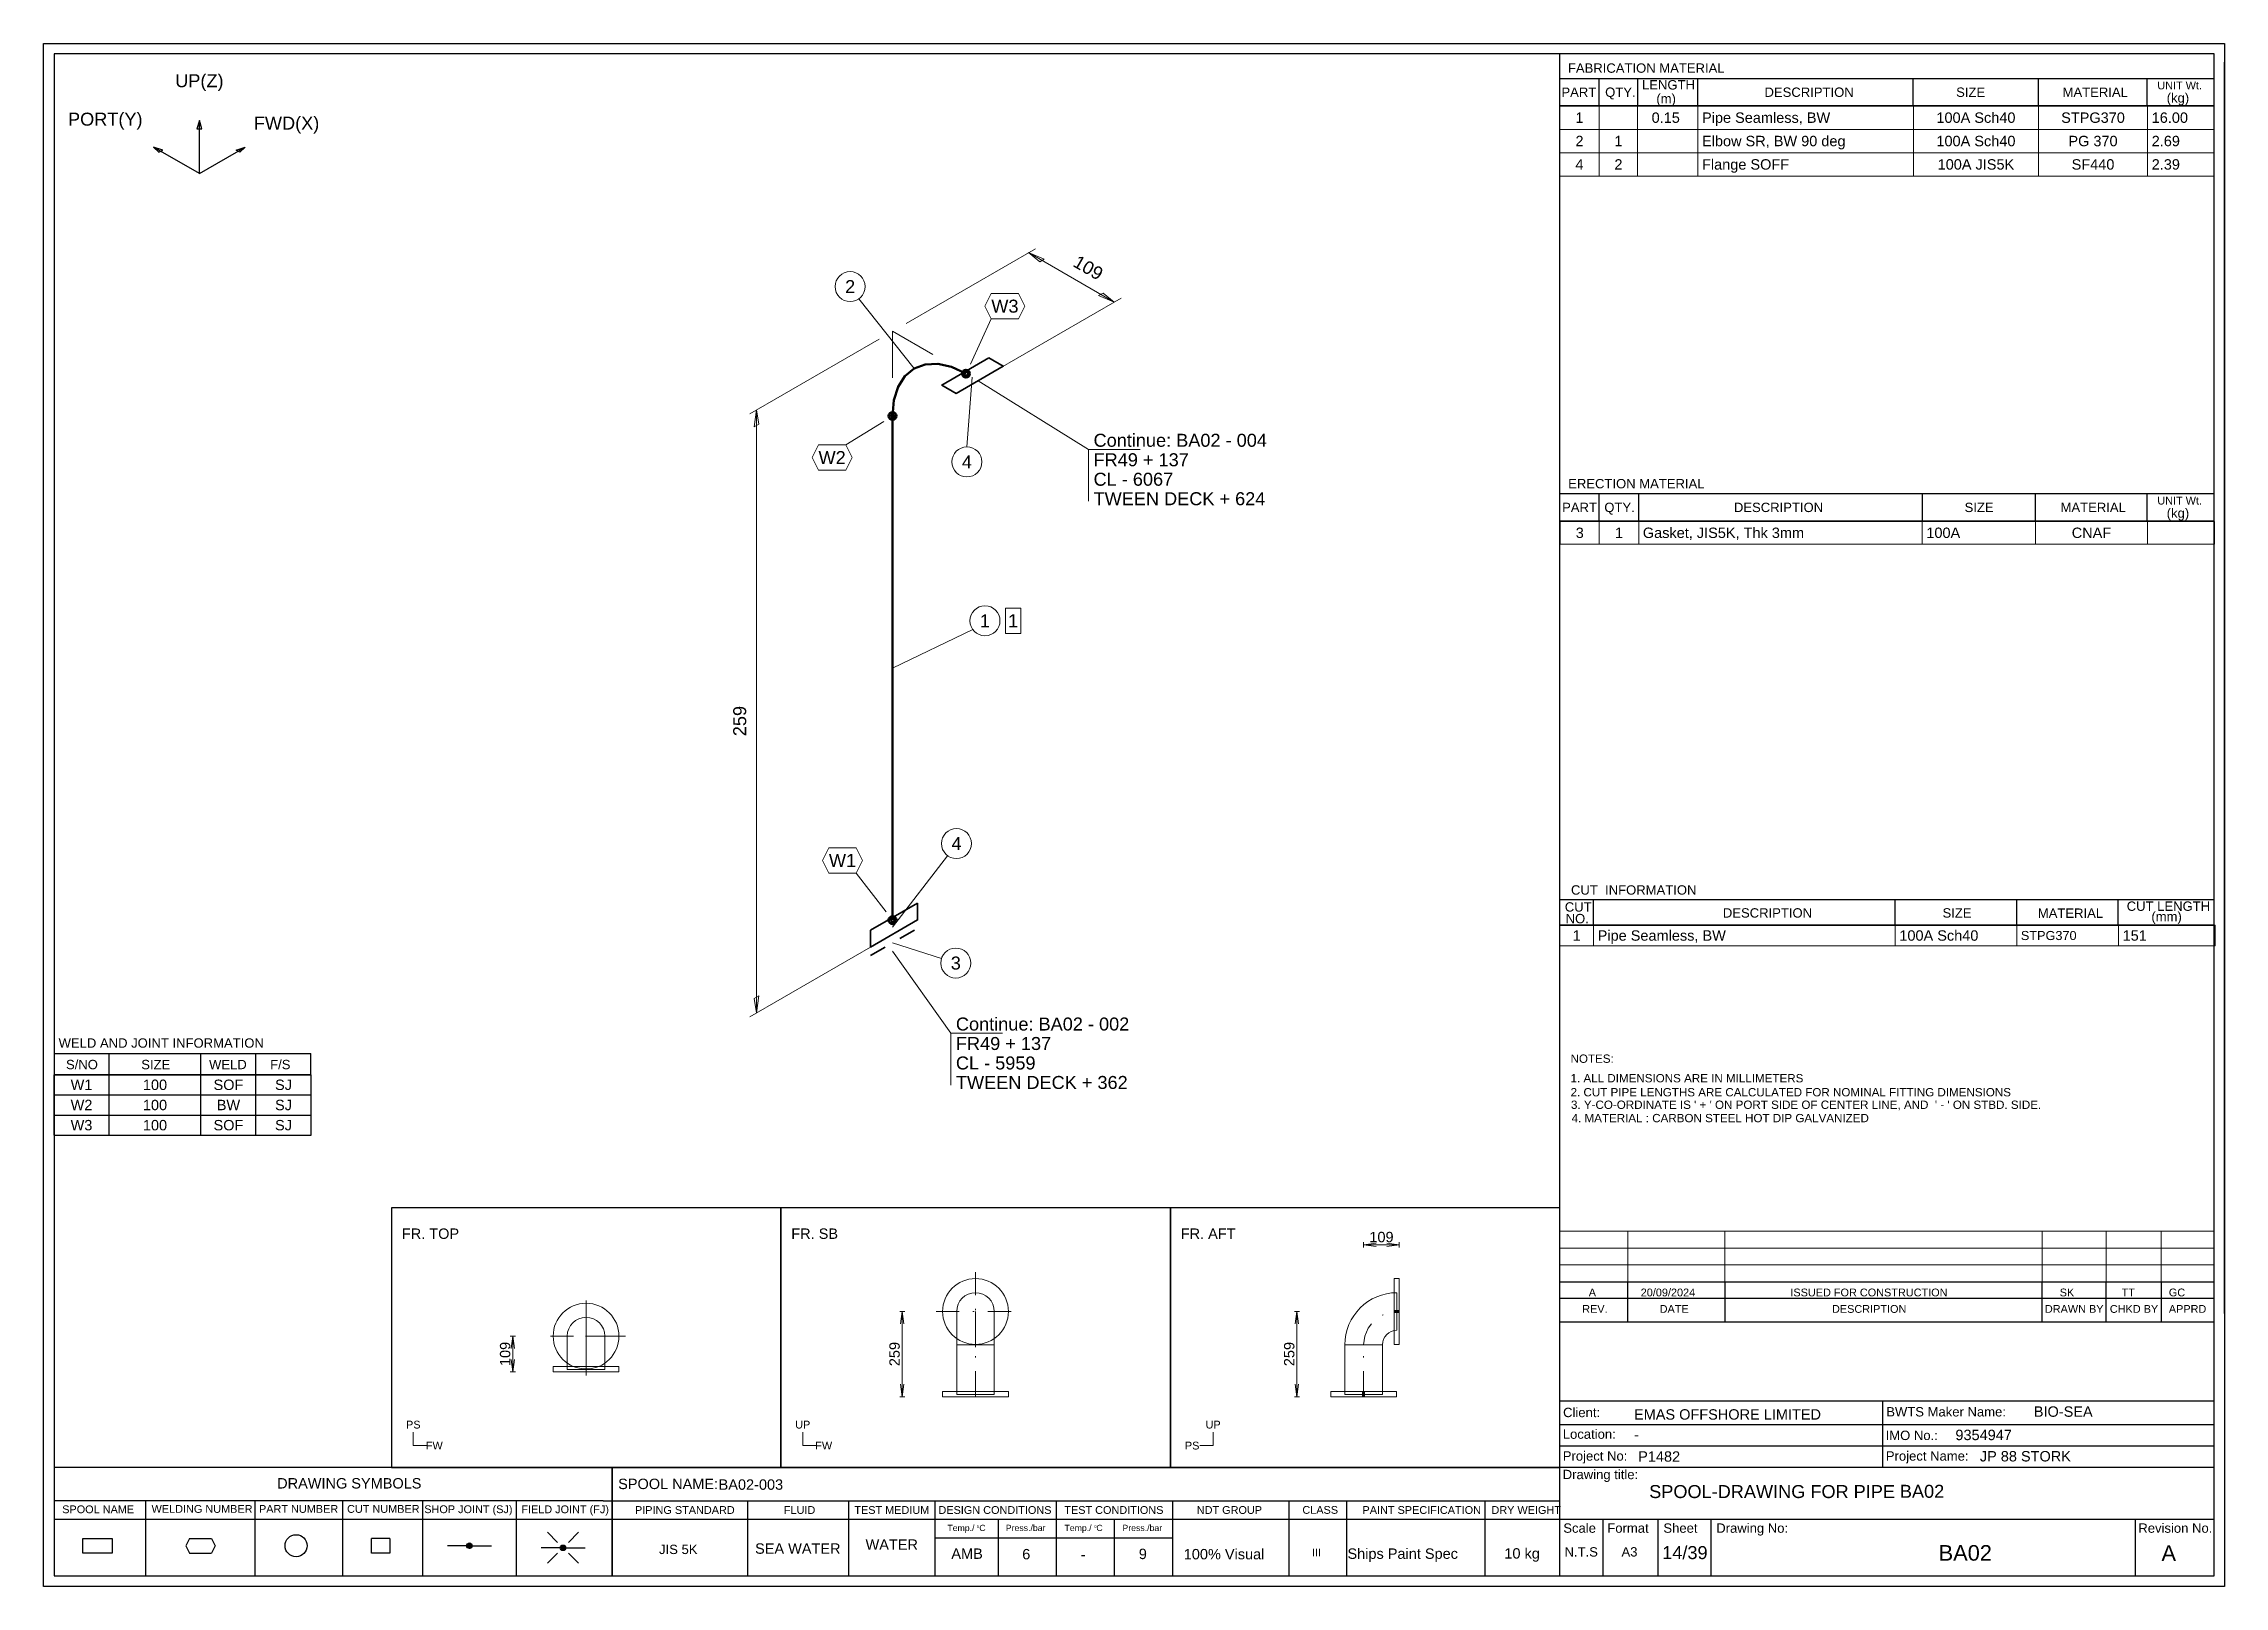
# Model space of a CAD drawing. Header units: millimetres. Extents: x 0 to 420, y 0 to 297.
import ezdxf
from ezdxf.enums import TextEntityAlignment as Align

# ---------------------------------------------------------------- set-up
doc = ezdxf.new("R2010")
doc.units = ezdxf.units.MM
doc.linetypes.add('DOTTED_DASHED5', pattern=[10.0002, 4.444533, -2.66672, 0.222227, -2.66672])
for name, color, linetype in [('FramesFromTables', 40, 'Continuous'), ('I_Coordinates', 11, 'Continuous'), ('I_CutNumbers', 10, 'Continuous'), ('I_Dimensions', 4, 'Continuous'), ('I_OtherComponents', 2, 'Continuous'), ('I_PartNumbers', 9, 'Continuous'), ('I_Pipes', 1, 'Continuous'), ('I_Tags', 8, 'Continuous'), ('SymbolsOnDrawingSheet', 1, 'Continuous'), ('TextFromTables', 2, 'Continuous'), ('TextFromTextBoxes', 2, 'Continuous')]:
    doc.layers.add(name, color=color, linetype=linetype)
doc.styles.add('Cadmatic Default Text', font='arial.ttf')

# ---------------------------------------------------------------- blocks, each defined once
blk = doc.blocks.new('BA01726636996_BOM_4')
at = {"layer": 'FramesFromTables', "linetype": 'ByBlock', "lineweight": 18}
for p, q in [((292, 285), (418, 285)), ((292, 271.5), (292, 285)), ((292, 271.5), (292, 285)), ((299.6, 271.5), (299.6, 285)), ((299.6, 271.5), (299.6, 285)), ((307, 271.5), (307, 285)), ((307, 271.5), (307, 285)), ((318.6, 271.5), (318.6, 285)), ((318.6, 271.5), (318.6, 285)), ((360.1, 271.5), (360.1, 285)), ((360.1, 271.5), (360.1, 285)), ((384.2, 271.5), (384.2, 285)), ((384.2, 271.5), (384.2, 285)), ((405.2, 271.5), (405.2, 285)), ((405.2, 271.5), (405.2, 285)), ((418, 271.5), (418, 285)), ((292, 280.5), (418, 280.5)), ((292, 276), (418, 276)), ((292, 205), (418.1, 205)), ((292, 200.67), (292, 205)), ((292.1, 200.67), (292.1, 205)), ((299.6, 200.67), (299.6, 205)), ((299.6, 200.67), (299.6, 205)), ((307.2, 200.67), (307.2, 205)), ((307.2, 200.67), (307.2, 205)), ((361.8, 200.67), (361.8, 205)), ((361.8, 200.67), (361.8, 205)), ((383.6, 200.67), (383.6, 205)), ((383.6, 200.67), (383.6, 205)), ((405.2, 200.67), (405.2, 205)), ((405.2, 200.67), (405.2, 205)), ((418, 200.67), (418, 205)), ((292, 127.3), (418.2, 127.3)), ((292, 123.3), (292, 127.3)), ((292, 123.3), (292, 127.3)), ((298.5, 123.3), (298.5, 127.3)), ((298.5, 123.3), (298.5, 127.3)), ((356.6, 123.3), (356.6, 127.3)), ((356.6, 123.3), (356.6, 127.3)), ((380, 123.3), (380, 127.3)), ((380, 123.3), (380, 127.3)), ((399.6, 123.3), (399.6, 127.3)), ((399.6, 123.3), (399.6, 127.3)), ((418, 123.3), (418, 127.3)), ((292, 68.4), (418, 68.4)), ((292, 58.6), (292, 68.4)), ((292, 58.6), (292, 68.4)), ((305.1, 58.6), (305.1, 68.4)), ((305.1, 58.6), (305.1, 68.4)), ((323.8, 58.6), (323.8, 68.4)), ((323.8, 58.6), (323.8, 68.4)), ((384.9, 58.6), (384.9, 68.4)), ((384.9, 58.6), (384.9, 68.4)), ((397.2, 58.6), (397.2, 68.4)), ((397.2, 58.6), (397.2, 68.4)), ((407.8, 58.6), (407.8, 68.4)), ((407.8, 58.6), (407.8, 68.4)), ((418, 58.6), (418, 68.4)), ((292, 65.13), (418, 65.13)), ((292, 61.87), (418, 61.87))]:
    blk.add_line(p, q, dxfattribs=at)
at = {"layer": 'FramesFromTables', "linetype": 'ByBlock', "lineweight": -3}
for p, q in [((2, 98.5), (51.5, 98.5)), ((2, 86.85), (2, 98.5)), ((2, 86.85), (2, 98.5)), ((12.6, 86.85), (12.6, 98.5)), ((12.6, 86.85), (12.6, 98.5)), ((30.3, 86.85), (30.3, 98.5)), ((30.3, 86.85), (30.3, 98.5)), ((40.9, 86.85), (40.9, 98.5)), ((40.9, 86.85), (40.9, 98.5)), ((51.5, 86.85), (51.5, 98.5)), ((2, 94.62), (51.5, 94.62)), ((2, 90.73), (51.5, 90.73))]:
    blk.add_line(p, q, dxfattribs=at)
at = {"layer": 'FramesFromTables', "linetype": 'ByBlock', "lineweight": 18, "flags": 128}
for points in [[(292, 271.5), (418, 271.5), (418, 285)], [(292, 200.67), (418.1, 200.67), (418.1, 205)], [(292, 123.3), (418.2, 123.3), (418.2, 127.3)], [(292, 58.6), (418, 58.6), (418, 68.4)]]:
    blk.add_lwpolyline(points, dxfattribs=at)
at = {"layer": 'FramesFromTables', "linetype": 'ByBlock', "lineweight": -3, "flags": 128}
blk.add_lwpolyline([(2, 86.85), (51.5, 86.85), (51.5, 98.5)], dxfattribs=at)
at = {"layer": 'TextFromTables', "linetype": 'ByBlock', "lineweight": 13, "style": 'Cadmatic Default Text'}
for s, p in [('1', (295.8, 282.75)), ('2', (295.8, 278.25)), ('4', (295.8, 273.75))]:
    blk.add_text(s, height=2, dxfattribs=at).set_placement(p, align=Align.MIDDLE_CENTER)
at = {"layer": 'TextFromTables', "linetype": 'ByBlock', "lineweight": 25, "style": 'Cadmatic Default Text'}
for s, p in [('0.15 ', (312.8, 282.75)), ('100A Sch40', (372.15, 282.75)), ('STPG370', (394.7, 282.75)), ('1', (303.3, 278.25)), ('100A Sch40', (372.15, 278.25)), ('PG 370', (394.7, 278.25)), ('2', (303.3, 273.75)), ('100A JIS5K', (372.15, 273.75)), ('SF440', (394.7, 273.75)), ('3', (295.85, 202.83)), ('1', (303.4, 202.83)), ('CNAF', (394.4, 202.83)), ('1', (295.25, 125.3)), ('W1', (7.3, 96.56)), ('100', (21.45, 96.56)), ('SOF', (35.6, 96.56)), ('SJ', (46.2, 96.56)), ('W2', (7.3, 92.67)), ('100', (21.45, 92.67)), ('BW', (35.6, 92.67)), ('SJ', (46.2, 92.67)), ('W3', (7.3, 88.79)), ('100', (21.45, 88.79)), ('SOF', (35.6, 88.79)), ('SJ', (46.2, 88.79))]:
    blk.add_text(s, height=2, dxfattribs=at).set_placement(p, align=Align.MIDDLE_CENTER)
for s, height, p in [('Pipe Seamless, BW ', 2, (319.4, 282.75)), ('16.00', 2, (406, 282.75)), ('Elbow SR, BW 90 deg', 2, (319.4, 278.25)), ('2.69', 2, (406, 278.25)), ('Flange SOFF ', 2, (319.4, 273.75)), ('2.39', 2, (406, 273.75)), ('Gasket, JIS5K, Thk 3mm ', 2, (308, 202.83)), ('100A', 2, (362.6, 202.83)), ('Pipe Seamless, BW', 2, (299.3, 125.3)), ('100A Sch40', 2, (357.4, 125.3)), ('STPG370', 1.75, (380.8, 125.3)), ('151', 2, (400.4, 125.3))]:
    blk.add_text(s, height=height, dxfattribs=at).set_placement(p, align=Align.MIDDLE_LEFT)
at = {"layer": 'TextFromTextBoxes', "linetype": 'ByBlock', "lineweight": -3, "style": 'Cadmatic Default Text'}
for s, p in [('EMAS OFFSHORE LIMITED', (306.3, 33.1)), ('BIO-SEA', (383.3, 33.65)), ('9354947', (368.2, 29.15)), ('-', (306.3, 29.2)), ('P1482', (307.1, 25)), ('JP 88 STORK', (372.9, 25.05)), ('BA02-003', (130, 19.6))]:
    blk.add_text(s, height=2, dxfattribs=at).set_placement(p, align=Align.MIDDLE_LEFT)
at = {"layer": 'TextFromTextBoxes', "linetype": 'ByBlock', "lineweight": 25, "style": 'Cadmatic Default Text'}
blk.add_text('BA02', height=2.5, dxfattribs=at).set_placement((357.5, 18.3), align=Align.MIDDLE_LEFT)
at = {"layer": 'TextFromTextBoxes', "linetype": 'ByBlock', "lineweight": -3, "style": 'Cadmatic Default Text'}
for s, height, p in [('WATER', 2, (163.35, 8.05)), ('SEA WATER', 2, (145.25, 7.28)), ('AMB', 2, (177.85, 6.3)), ('6', 2, (189.25, 6.2)), ('-', 2, (200.2, 6.15)), ('9', 2, (211.7, 6.25)), ('100% Visual', 2, (227.35, 6.2)), ('Ships Paint Spec', 2, (261.75, 6.3)), ('10 kg', 2, (284.75, 6.35)), ('14/39', 2.5, (316.1, 6.5))]:
    blk.add_text(s, height=height, dxfattribs=at).set_placement(p, align=Align.MIDDLE_CENTER)
at = {"layer": 'TextFromTextBoxes', "linetype": 'ByBlock', "lineweight": 25, "style": 'Cadmatic Default Text'}
blk.add_text('BA02', height=3, dxfattribs=at).set_placement((370.1, 6.45), align=Align.MIDDLE_CENTER)
blk = doc.blocks.new('SEDS_SPOOL_FORMAT_Gol_3')
at = {"layer": 'SymbolsOnDrawingSheet', "linetype": 'ByBlock', "lineweight": -3, "flags": 128}
for points in [[(0, 297), (420, 297), (420, 0), (0, 0), (0, 297)], [(418.01, 295.01), (2, 295.01)], [(2, 295.01), (2, 2)], [(292.02, 50.91), (292.02, 295.01)], [(418.01, 2), (418.01, 295.01)], [(292.02, 290.3), (418.01, 290.3)], [(299.59, 285.01), (299.59, 290.3)], [(307.02, 285.01), (307.02, 290.3)], [(318.61, 285.01), (318.61, 290.3)], [(360.08, 285.01), (360.08, 290.3)], [(384.18, 285.01), (384.18, 290.3)], [(405.15, 285.01), (405.15, 290.3)], [(405.15, 285.01), (405.15, 290.3)], [(420, 52.53), (420, 293.46)], [(420, 52.53), (420, 293.46)], [(292.02, 284.66), (292.02, 288.77)], [(292, 285), (418, 285)], [(292, 253.5), (292, 285)], [(292, 253.5), (292, 285)], [(292.02, 285.01), (418.01, 285.01)], [(418.01, 285.01), (292.02, 285.01)], [(418, 253.5), (418, 285)], [(292.02, 210.38), (418.01, 210.38)], [(299.57, 205.08), (299.57, 210.38)], [(307.21, 205.08), (307.21, 210.38)], [(361.83, 205.03), (361.83, 210.38)], [(383.61, 205.08), (383.61, 210.38)], [(405.15, 205.17), (405.15, 210.38)], [(292.02, 205.08), (292.02, 209.18)], [(292.02, 205.08), (418.01, 205.08)], [(292.02, 186.7), (292.02, 205.08)], [(292.02, 186.7), (292.02, 205.08)], [(418.01, 205.08), (292.02, 205.08)], [(418, 166), (418, 205)], [(292.02, 132.23), (418.01, 132.23)], [(292.02, 127.3), (292.02, 131.41)], [(298.48, 127.3), (298.48, 132.23)], [(356.6, 127.3), (356.6, 132.23)], [(380.01, 127.3), (380.01, 132.23)], [(399.56, 127.3), (399.56, 132.23)], [(292.02, 127.3), (418.01, 127.3)], [(418.01, 127.3), (292.02, 127.3)], [(418, 111.3), (418, 127.3)], [(2, 102.57), (51.49, 102.57)], [(12.6, 98.45), (12.6, 102.57)], [(30.28, 98.45), (30.28, 102.57)], [(40.88, 98.45), (40.88, 102.57)], [(51.49, 98.45), (51.49, 102.57)], [(2, 98.5), (51.5, 98.5)], [(2, 98.5), (51.5, 98.5)], [(51.49, 98.47), (2, 98.47)], [(2, 98.45), (51.49, 98.45)], [(418, 55.4), (418, 68.5)], [(292.02, 52.57), (292.02, 66.5)], [(292.02, 52.57), (292.02, 66.5)], [(292.02, 58.6), (418.01, 58.6)], [(292.02, 55.47), (418.01, 55.47)], [(305.1, 50.91), (305.1, 58.6)], [(323.84, 50.91), (323.84, 58.6)], [(384.91, 50.91), (384.91, 58.6)], [(397.21, 50.91), (397.21, 58.6)], [(407.86, 50.91), (407.86, 58.6)], [(292.02, 50.91), (418.01, 50.91)], [(292.02, 2), (292.02, 50.91)], [(292.02, 35.73), (418.01, 35.73)], [(354.24, 22.93), (354.24, 35.73)], [(292.02, 31.13), (418.01, 31.13)], [(292.02, 27.03), (418.01, 27.03)], [(2, 22.93), (107.74, 22.93)], [(107.74, 22.93), (292.02, 22.93)], [(109.52, 22.93), (109.52, 2)], [(109.52, 2), (109.52, 22.93)], [(292.02, 22.93), (418.01, 22.93)], [(107.74, 16.45), (2, 16.45)], [(2, 12.91), (292.02, 12.91)], [(19.62, 16.45), (19.62, 2)], [(40.69, 16.45), (40.69, 2)], [(57.56, 16.45), (57.56, 2)], [(72.95, 16.45), (72.95, 2)], [(91.02, 16.45), (91.02, 2)], [(107.74, 16.45), (292.02, 16.45)], [(135.58, 16.45), (135.58, 2)], [(155.03, 16.45), (155.03, 2)], [(171.67, 16.45), (171.67, 2)], [(183.82, 12.91), (183.82, 2)], [(195.02, 16.45), (195.02, 2)], [(206.21, 12.91), (206.21, 2)], [(217.4, 16.45), (217.4, 2)], [(239.85, 16.45), (239.85, 2)], [(250.91, 16.34), (250.91, 2)], [(277.59, 16.45), (277.59, 2)], [(292.02, 12.91), (418.01, 12.91)], [(300.39, 2), (300.39, 12.91)], [(310.96, 2), (310.96, 12.91)], [(321.13, 2), (321.13, 12.91)], [(402.9, 2), (402.9, 12.91)], [(13.2, 6.41), (7.55, 6.41), (7.55, 9.23), (13.2, 9.23)], [(13.2, 9.23), (13.2, 6.41)], [(28.12, 9.23), (27.42, 7.82)], [(28.12, 9.23), (32.36, 9.23)], [(32.36, 9.23), (33.07, 7.82)], [(66.68, 9.23), (66.68, 6.41), (63.15, 6.41), (63.15, 9.23)], [(66.68, 9.23), (63.15, 9.23)], [(99, 8.47), (97.06, 10.41)], [(101.09, 8.47), (103.03, 10.41)], [(171.67, 9.37), (217.4, 9.37)], [(171.67, 9.37), (217.4, 9.37)], [(27.42, 7.82), (28.12, 6.41)], [(28.12, 6.41), (32.36, 6.41)], [(33.07, 7.82), (32.36, 6.41)], [(81.48, 7.82), (77.79, 7.82)], [(81.49, 7.78), (82.04, 8.32)], [(81.51, 7.9), (81.93, 8.32)], [(81.52, 7.7), (82.14, 8.32)], [(81.55, 7.62), (82.22, 8.29)], [(81.56, 8.06), (81.76, 8.26)], [(81.57, 7.54), (82.28, 8.25)], [(81.62, 7.48), (82.34, 8.2)], [(81.68, 7.44), (82.4, 8.16)], [(81.74, 7.39), (82.45, 8.1)], [(81.8, 7.35), (82.48, 8.02)], [(81.88, 7.32), (82.5, 7.94)], [(81.98, 7.32), (82.53, 7.86)], [(82.09, 7.32), (82.52, 7.75)], [(82.24, 7.36), (82.47, 7.59)], [(82.54, 7.82), (86.24, 7.82)], [(99.51, 7.42), (95.82, 7.42)], [(99, 6.38), (97.06, 4.44)], [(99.53, 7.47), (99.99, 7.93)], [(99.53, 7.37), (100.1, 7.93)], [(99.56, 7.29), (100.2, 7.93)], [(99.58, 7.62), (99.88, 7.93)], [(99.58, 7.21), (100.27, 7.89)], [(99.61, 7.13), (100.33, 7.84)], [(99.67, 7.08), (100.39, 7.8)], [(99.73, 7.03), (100.45, 7.75)], [(99.79, 6.99), (100.49, 7.69)], [(99.85, 6.94), (100.52, 7.61)], [(99.94, 6.92), (100.54, 7.53)], [(100.04, 6.92), (100.57, 7.45)], [(100.15, 6.92), (100.54, 7.31)], [(100.38, 7.04), (100.49, 7.15)], [(100.57, 7.42), (104.27, 7.42)], [(101.09, 6.38), (103.03, 4.44)], [(2, 2), (418.01, 2)]]:
    blk.add_lwpolyline(points, dxfattribs=at)
at = {"layer": 'SymbolsOnDrawingSheet', "linetype": 'ByBlock', "lineweight": -3}
for centre, radius in [((48.63, 7.82), 2.12), ((82.01, 7.82), 0.53), ((100.04, 7.42), 0.53)]:
    blk.add_circle(centre, radius, dxfattribs=at)
at = {"layer": 'SymbolsOnDrawingSheet', "linetype": 'ByBlock', "lineweight": -3, "style": 'Cadmatic Default Text'}
for s, height, p in [('FABRICATION MATERIAL', 1.8, (293.57, 293.19)), ('LENGTH', 1.8, (307.84, 289.97)), ('PART', 1.8, (292.32, 288.55)), ('QTY.', 1.8, (300.74, 288.55)), ('DESCRIPTION', 1.8, (331.43, 288.55)), ('SIZE', 1.8, (368.34, 288.55)), ('MATERIAL', 1.8, (388.84, 288.55)), ('UNIT Wt.', 1.5, (407.08, 289.7)), (' (kg)', 1.8, (408.19, 287.46)), ('ERECTION MATERIAL', 1.8, (293.62, 213.19)), ('PART', 1.8, (292.45, 208.62)), ('QTY.', 1.8, (300.58, 208.62)), ('DESCRIPTION', 1.8, (325.54, 208.62)), ('SIZE', 1.8, (369.97, 208.62)), ('MATERIAL', 1.8, (388.45, 208.62)), ('UNIT Wt.', 1.5, (407.08, 209.77)), (' (kg)', 1.8, (408.19, 207.53)), ('CUT  INFORMATION', 1.8, (294.16, 134.97)), ('CUT ', 1.8, (292.97, 131.7)), ('DESCRIPTION', 1.8, (323.41, 130.55)), ('SIZE', 1.8, (365.72, 130.55)), ('MATERIAL', 1.8, (384.07, 130.5)), ('CUT LENGTH', 1.8, (401.19, 131.85)), ('NO.', 1.8, (293.13, 129.46)), ('(mm)', 1.8, (405.94, 129.85)), ('WELD AND JOINT INFORMATION', 1.8, (2.89, 105.5)), ('S/NO', 1.8, (4.31, 101.36)), ('SIZE', 1.8, (18.81, 101.36)), ('WELD', 1.8, (31.86, 101.36)), ('F/S', 1.8, (43.63, 101.36)), ('SPOOL-DRAWING FOR PIPE', 2.5, (309.22, 19.5))]:
    blk.add_text(s, height=height, dxfattribs=at).set_placement(p, align=Align.TOP_LEFT)
for s, height, p in [('(m)', 1.8, (310.6, 285.51)), ('Client:', 1.8, (292.64, 32.58)), ('BWTS Maker Name:', 1.8, (354.88, 32.71)), ('Location:', 1.8, (292.58, 28.41)), ('IMO No.:', 1.8, (354.76, 28.17)), ('Project No:', 1.8, (292.58, 24.2)), ('Project Name:', 1.8, (354.8, 24.2)), ('Drawing title:', 1.8, (292.57, 20.64)), ('DRAWING SYMBOLS', 2, (44.98, 18.84)), ('Temp./  C   ', 1.2, (174.06, 10.65)), ('0', 0.53, (179.71, 11.25)), ('Press./bar', 1.2, (185.31, 10.65)), ('Temp./  C   ', 1.2, (196.61, 10.65)), ('0', 0.53, (202.37, 11.25)), ('Press./bar', 1.2, (207.78, 10.65)), ('Scale', 1.8, (292.68, 10.32)), ('Format', 1.8, (301.16, 10.32)), ('Sheet', 1.8, (311.96, 10.32)), ('Drawing No:', 1.8, (322.14, 10.32)), ('Revision No.', 1.8, (403.43, 10.32)), ('N.T.S', 1.8, (292.92, 5.74)), ('A3', 1.8, (303.89, 5.74))]:
    blk.add_text(s, height=height, dxfattribs=at).set_placement(p)
for s, height, p in [('NOTES:', 1.6, (294.08, 101.59)), ('1. ALL DIMENSIONS ARE IN MILLIMETERS', 1.6, (294.08, 97.83)), ('2. CUT PIPE LENGTHS ARE CALCULATED FOR NOMINAL FITTING DIMENSIONS', 1.6, (294.08, 95.13)), ("3. Y-CO-ORDINATE IS ' + ' ON PORT SIDE OF CENTER LINE, AND  ' - ' ON STBD. SIDE.", 1.6, (294.16, 92.72)), ('4. MATERIAL : CARBON STEEL HOT DIP GALVANIZED', 1.6, (294.28, 90.15)), ('A', 1.5, (297.58, 56.58)), ('20/09/2024', 1.5, (307.59, 56.58)), ('ISSUED FOR CONSTRUCTION', 1.5, (336.41, 56.58)), ('SK', 1.5, (388.28, 56.58)), ('TT', 1.5, (400.21, 56.58)), ('GC', 1.5, (409.3, 56.58)), ('REV.', 1.5, (296.32, 53.41)), ('DATE', 1.5, (311.24, 53.41)), ('DESCRIPTION', 1.5, (344.43, 53.41)), ('DRAWN BY', 1.5, (385.43, 53.41)), ('CHKD BY', 1.5, (397.94, 53.41)), ('APPRD', 1.5, (409.3, 53.41)), ('SPOOL NAME:', 2, (110.65, 19.73)), ('SPOOL NAME', 1.5, (3.58, 14.83)), ('WELDING NUMBER', 1.5, (20.79, 14.91)), ('PART NUMBER', 1.5, (41.48, 14.91)), ('CUT NUMBER', 1.5, (58.44, 14.91)), ('SHOP JOINT (SJ)', 1.5, (73.31, 14.85)), ('FIELD JOINT (FJ)', 1.5, (92, 14.83)), ('PIPING STANDARD', 1.5, (113.89, 14.7)), ('FLUID', 1.5, (142.57, 14.7)), ('TEST MEDIUM', 1.5, (156.14, 14.7)), ('DESIGN CONDITIONS', 1.5, (172.34, 14.7)), ('TEST CONDITIONS', 1.5, (196.58, 14.7)), ('NDT GROUP', 1.5, (222.09, 14.7)), ('CLASS', 1.5, (242.43, 14.72)), ('PAINT SPECIFICATION', 1.5, (254.01, 14.7)), ('DRY WEIGHT', 1.5, (278.84, 14.7)), ('JIS 5K', 1.8, (118.53, 7.12)), ('III', 1.5, (244.26, 6.51)), ('A', 3, (407.89, 6.4))]:
    blk.add_text(s, height=height, dxfattribs=at).set_placement(p, align=Align.MIDDLE_LEFT)
blk = doc.blocks.new('BA01726636996_PRT_5_3')
at = {"layer": 'I_OtherComponents', "linetype": 'ByBlock', "lineweight": 35}
for p, q in [((112.91, 101.42), (115.74, 103.05)), ((107.26, 98.15), (110.09, 99.78))]:
    blk.add_line(p, q, dxfattribs=at)
blk = doc.blocks.new('BA01726636996_PRT_6_3')
at = {"layer": 'I_OtherComponents', "linetype": 'ByBlock', "lineweight": 35, "flags": 128}
blk.add_lwpolyline([(116.31, 108.22), (116.31, 105.01), (107.26, 99.78), (107.26, 103), (116.31, 108.22)], dxfattribs=at)
at = {"layer": 'I_OtherComponents', "linetype": 'ByBlock', "lineweight": 50}
for radius in [0.75, 0.375]:
    blk.add_circle((111.5, 104.96), radius, dxfattribs=at)
blk = doc.blocks.new('BA01726636996_PRT_7_3')
at = {"layer": 'I_Pipes', "linetype": 'ByBlock', "lineweight": 50}
blk.add_line((111.5, 104.96), (111.5, 202), dxfattribs=at)
blk = doc.blocks.new('BA01726636996_PRT_8_3')
at = {"layer": 'I_Pipes', "linetype": 'ByBlock', "lineweight": 0}
for q in [(111.5, 209.35), (119.28, 213.84)]:
    blk.add_line((111.5, 218.33), q, dxfattribs=at)
at = {"layer": 'I_Pipes', "linetype": 'ByBlock', "lineweight": 50, "flags": 128}
blk.add_lwpolyline([(111.5, 202), (111.77, 205.03), (112.58, 207.63), (113.88, 209.7), (115.64, 211.16), (117.79, 211.95), (120.23, 212.05), (122.88, 211.45), (125.64, 210.17)], dxfattribs=at)
at = {"layer": 'I_Pipes', "linetype": 'ByBlock', "lineweight": 50}
for centre, radius in [((125.64, 210.17), 0.75), ((125.64, 210.17), 0.375), ((111.5, 202), 0.75), ((111.5, 202), 0.375)]:
    blk.add_circle(centre, radius, dxfattribs=at)
blk = doc.blocks.new('BA01726636996_PRT_9_3')
at = {"layer": 'I_OtherComponents', "linetype": 'ByBlock', "lineweight": 35, "flags": 128}
blk.add_lwpolyline([(130.03, 213.19), (132.81, 211.58), (123.76, 206.36), (120.98, 207.96), (130.03, 213.19)], dxfattribs=at)
at = {"layer": 'I_OtherComponents', "linetype": 'ByBlock', "lineweight": 50}
for radius in [0.75, 0.375]:
    blk.add_circle((125.64, 210.17), radius, dxfattribs=at)
blk = doc.blocks.new('BA01726636996_DIM_0_3')
at = {"layer": 'I_Dimensions', "linetype": 'ByBlock', "lineweight": 0}
for p, q in [((84, 202.46), (108.9, 216.83)), ((85.3, 87.11), (85.3, 203.21)), ((108.9, 100.73), (84, 86.36))]:
    blk.add_line(p, q, dxfattribs=at)
at = {"layer": 'I_Dimensions', "linetype": 'ByBlock', "lineweight": 0, "flags": 128}
for points in [[(85.3, 203.21), (85.74, 200.46), (84.87, 199.96), (85.3, 203.21)], [(85.3, 87.11), (85.74, 90.36), (84.87, 89.86), (85.3, 87.11)]]:
    blk.add_lwpolyline(points, dxfattribs=at)
at = {"layer": 'I_Dimensions', "linetype": 'ByBlock', "lineweight": 0, "style": 'Cadmatic Default Text'}
blk.add_text('259', height=2.5, rotation=90, dxfattribs=at).set_placement((82.06, 143.28), align=Align.MIDDLE_CENTER)
blk = doc.blocks.new('BA01726636996_DIM_1_3')
at = {"layer": 'I_Dimensions', "linetype": 'ByBlock', "lineweight": 0}
for p, q in [((114.1, 219.83), (139, 234.21)), ((137.7, 233.46), (154.2, 223.93)), ((155.5, 224.68), (130.6, 210.31))]:
    blk.add_line(p, q, dxfattribs=at)
at = {"layer": 'I_Dimensions', "linetype": 'ByBlock', "lineweight": 0, "flags": 128}
for points in [[(137.7, 233.46), (139.86, 231.71), (140.73, 232.21), (137.7, 233.46)], [(154.2, 223.93), (151.17, 225.18), (152.03, 225.68), (154.2, 223.93)]]:
    blk.add_lwpolyline(points, dxfattribs=at)
at = {"layer": 'I_Dimensions', "linetype": 'ByBlock', "lineweight": 0, "style": 'Cadmatic Default Text'}
blk.add_text('109', height=2.5, rotation=330, dxfattribs=at).set_placement((149.2, 230.57), align=Align.MIDDLE_CENTER)
blk = doc.blocks.new('BA01726636996_CRD_0_3')
at = {"layer": 'I_Coordinates', "linetype": 'ByBlock', "lineweight": 0}
blk.add_line((122.7, 83.21), (111.5, 98.97), dxfattribs=at)
at = {"layer": 'I_Coordinates', "linetype": 'ByBlock', "lineweight": 0, "flags": 128}
blk.add_lwpolyline([(122.7, 73.21), (122.7, 83.21), (132.7, 83.21)], dxfattribs=at)
at = {"layer": 'I_Coordinates', "linetype": 'ByBlock', "lineweight": 0, "style": 'Cadmatic Default Text'}
for s, p in [('Continue: BA02 - 002', (123.7, 86.21)), ('FR49 + 137', (123.7, 82.46)), ('CL - 5959', (123.7, 78.71)), ('TWEEN DECK + 362', (123.7, 74.96))]:
    blk.add_text(s, height=2.5, dxfattribs=at).set_placement(p, align=Align.TOP_LEFT)
blk = doc.blocks.new('BA01726636996_CRD_1_3')
at = {"layer": 'I_Coordinates', "linetype": 'ByBlock', "lineweight": 0}
blk.add_line((149.21, 195.59), (128, 208.81), dxfattribs=at)
at = {"layer": 'I_Coordinates', "linetype": 'ByBlock', "lineweight": 0, "flags": 128}
blk.add_lwpolyline([(149.21, 185.59), (149.21, 195.59), (159.21, 195.59)], dxfattribs=at)
at = {"layer": 'I_Coordinates', "linetype": 'ByBlock', "lineweight": 0, "style": 'Cadmatic Default Text'}
for s, p in [('Continue: BA02 - 004', (150.21, 198.59)), ('FR49 + 137', (150.21, 194.84)), ('CL - 6067', (150.21, 191.09)), ('TWEEN DECK + 624', (150.21, 187.34))]:
    blk.add_text(s, height=2.5, dxfattribs=at).set_placement(p, align=Align.TOP_LEFT)
blk = doc.blocks.new('BA01726636996_PTN_0_3')
at = {"layer": 'I_PartNumbers', "linetype": 'ByBlock', "lineweight": 0}
blk.add_line((126.96, 160.89), (111.5, 153.48), dxfattribs=at)
blk.add_circle((129.3, 162.59), 2.89, dxfattribs=at)
at = {"layer": 'I_PartNumbers', "linetype": 'ByBlock', "lineweight": 0, "style": 'Cadmatic Default Text'}
blk.add_text('1', height=2.5, dxfattribs=at).set_placement((129.3, 162.59), align=Align.MIDDLE_CENTER)
blk = doc.blocks.new('BA01726636996_PTN_1_3')
at = {"layer": 'I_PartNumbers', "linetype": 'ByBlock', "lineweight": 0}
blk.add_line((105.03, 224.58), (115.64, 211.16), dxfattribs=at)
blk.add_circle((103.33, 226.92), 2.89, dxfattribs=at)
at = {"layer": 'I_PartNumbers', "linetype": 'ByBlock', "lineweight": 0, "style": 'Cadmatic Default Text'}
blk.add_text('2', height=2.5, dxfattribs=at).set_placement((103.33, 226.92), align=Align.MIDDLE_CENTER)
blk = doc.blocks.new('BA01726636996_PTN_2_3')
at = {"layer": 'I_PartNumbers', "linetype": 'ByBlock', "lineweight": 0}
blk.add_line((120.92, 97.6), (111.5, 100.6), dxfattribs=at)
blk.add_circle((123.68, 96.7), 2.89, dxfattribs=at)
at = {"layer": 'I_PartNumbers', "linetype": 'ByBlock', "lineweight": 0, "style": 'Cadmatic Default Text'}
blk.add_text('3', height=2.5, dxfattribs=at).set_placement((123.68, 96.7), align=Align.MIDDLE_CENTER)
blk = doc.blocks.new('BA01726636996_PTN_3_3')
at = {"layer": 'I_PartNumbers', "linetype": 'ByBlock', "lineweight": 0}
blk.add_line((122.1, 117.36), (111.5, 103.6), dxfattribs=at)
blk.add_circle((123.81, 119.7), 2.89, dxfattribs=at)
at = {"layer": 'I_PartNumbers', "linetype": 'ByBlock', "lineweight": 0, "style": 'Cadmatic Default Text'}
blk.add_text('4', height=2.5, dxfattribs=at).set_placement((123.81, 119.7), align=Align.MIDDLE_CENTER)
blk = doc.blocks.new('BA01726636996_PTN_4_3')
at = {"layer": 'I_PartNumbers', "linetype": 'ByBlock', "lineweight": 0}
blk.add_line((125.82, 196.06), (126.82, 209.49), dxfattribs=at)
blk.add_circle((125.82, 193.17), 2.89, dxfattribs=at)
at = {"layer": 'I_PartNumbers', "linetype": 'ByBlock', "lineweight": 0, "style": 'Cadmatic Default Text'}
blk.add_text('4', height=2.5, dxfattribs=at).set_placement((125.82, 193.17), align=Align.MIDDLE_CENTER)
blk = doc.blocks.new('BA01726636996_CUT_5_3')
at = {"layer": 'I_CutNumbers', "linetype": 'ByBlock', "lineweight": 0, "flags": 128}
blk.add_lwpolyline([(136.18, 160.14), (136.18, 165.04), (133.24, 165.04), (133.24, 160.14), (136.18, 160.14)], dxfattribs=at)
at = {"layer": 'I_CutNumbers', "linetype": 'ByBlock', "lineweight": 0, "style": 'Cadmatic Default Text'}
blk.add_text('1', height=2.5, dxfattribs=at).set_placement((134.71, 162.59), align=Align.MIDDLE_CENTER)
blk = doc.blocks.new('Pi_Weld_0')
at = {"layer": 'I_Tags', "linetype": 'ByBlock', "lineweight": 0, "flags": 128}
for points in [[(-2.62, 2.45), (-3.84, 0)], [(-3.84, 0), (-2.62, -2.45)], [(2.62, 2.45), (-2.62, 2.45)], [(3.84, 0), (2.62, 2.45)], [(2.62, -2.45), (3.84, 0)], [(-2.62, -2.45), (2.62, -2.45)], [(2.62, -2.45), (8.42, -9.91)]]:
    blk.add_lwpolyline(points, dxfattribs=at)
at = {"layer": 'I_Tags', "linetype": 'ByBlock', "lineweight": 0, "style": 'Cadmatic Default Text'}
blk.add_text('W1', height=2.5, dxfattribs=at).set_placement((0, 0), align=Align.MIDDLE_CENTER)
blk = doc.blocks.new('Pi_Weld_1')
at = {"layer": 'I_Tags', "linetype": 'ByBlock', "lineweight": 0, "flags": 128}
for points in [[(-2.62, 2.45), (-3.84, 0)], [(-3.84, 0), (-2.62, -2.45)], [(2.62, 2.45), (-2.62, 2.45)], [(3.84, 0), (2.62, 2.45)], [(2.62, -2.45), (3.84, 0)], [(-2.62, -2.45), (-6.66, -11.18)], [(-2.62, -2.45), (2.62, -2.45)]]:
    blk.add_lwpolyline(points, dxfattribs=at)
at = {"layer": 'I_Tags', "linetype": 'ByBlock', "lineweight": 0, "style": 'Cadmatic Default Text'}
blk.add_text('W3', height=2.5, dxfattribs=at).set_placement((0, 0), align=Align.MIDDLE_CENTER)
blk = doc.blocks.new('Pi_Weld_2')
at = {"layer": 'I_Tags', "linetype": 'ByBlock', "lineweight": 0, "flags": 128}
for points in [[(2.62, 2.45), (9.94, 6.94)], [(-2.62, 2.45), (-3.84, 0)], [(-3.84, 0), (-2.62, -2.45)], [(2.62, 2.45), (-2.62, 2.45)], [(3.84, 0), (2.62, 2.45)], [(2.62, -2.45), (3.84, 0)], [(-2.62, -2.45), (2.62, -2.45)]]:
    blk.add_lwpolyline(points, dxfattribs=at)
at = {"layer": 'I_Tags', "linetype": 'ByBlock', "lineweight": 0, "style": 'Cadmatic Default Text'}
blk.add_text('W2', height=2.5, dxfattribs=at).set_placement((0, 0), align=Align.MIDDLE_CENTER)

msp = doc.modelspace()

# ---------------------------------------------------------------- linework, layer by layer
at = {"linetype": 'ByBlock', "lineweight": 13, "flags": 128}
for points in [[(254.22, 65.25), (254.22, 66.25)], [(254.22, 65.75), (256.62, 65.43), (254.22, 65.75), (256.62, 66.07), (254.22, 65.75)], [(254.22, 65.75), (261.1, 65.75)], [(261.1, 65.75), (258.7, 66.07), (261.1, 65.75), (258.7, 65.43), (261.1, 65.75)], [(261.1, 65.25), (261.1, 66.25)], [(165.88, 52.92), (164.88, 52.92)], [(165.38, 52.92), (165.06, 50.52), (165.38, 52.92), (165.69, 50.52), (165.38, 52.92)], [(165.38, 36.52), (165.38, 52.92)], [(241.89, 52.92), (240.89, 52.92)], [(241.39, 52.92), (241.07, 50.52), (241.39, 52.92), (241.71, 50.52), (241.39, 52.92)], [(241.39, 36.52), (241.39, 52.92)], [(90.88, 48.18), (89.88, 48.18)], [(90.38, 48.18), (90.06, 45.78), (90.38, 48.18), (90.69, 45.78), (90.38, 48.18)], [(90.38, 41.3), (90.38, 48.18)], [(90.38, 41.3), (90.69, 43.7), (90.38, 41.3), (90.06, 43.7), (90.38, 41.3)], [(90.88, 41.3), (89.88, 41.3)], [(165.38, 36.52), (165.69, 38.92), (165.38, 36.52), (165.06, 38.92), (165.38, 36.52)], [(241.39, 36.52), (241.71, 38.92), (241.39, 36.52), (241.07, 38.92), (241.39, 36.52)], [(165.88, 36.52), (164.88, 36.52)], [(241.89, 36.52), (240.89, 36.52)]]:
    msp.add_lwpolyline(points, dxfattribs=at)
at = {"linetype": 'DOTTED_DASHED5', "lineweight": 13, "flags": 128}
for points in [[(179.47, 60.52), (179.47, 45.32)], [(104.47, 40.58), (104.47, 55.78)], [(104.47, 48.18), (104.47, 51.8)], [(171.88, 52.92), (187.07, 52.92)], [(179.47, 52.92), (179.47, 46.49)], [(254.22, 46.49), (254.44, 48.15), (255.08, 49.7), (256.11, 51.04), (257.44, 52.06), (258.99, 52.7), (260.65, 52.92)], [(261.1, 52.92), (260.08, 52.92)], [(112.07, 48.18), (96.88, 48.18)], [(108.82, 48.18), (100.13, 48.18)], [(104.47, 48.18), (104.47, 41.75)], [(179.47, 36.96), (179.47, 46.49)], [(254.22, 36.96), (254.22, 46.49)], [(104.47, 41.3), (104.47, 42.32)], [(179.47, 36.52), (179.47, 37.53)], [(254.22, 36.52), (254.22, 37.53)]]:
    msp.add_lwpolyline(points, dxfattribs=at)
at = {"layer": 'SymbolsOnDrawingSheet', "linetype": 'ByBlock', "lineweight": 25, "flags": 128}
for points in [[(30.5, 280.57), (30, 282.21), (29.5, 280.57), (30.5, 280.57)], [(30, 272), (30, 282.21)], [(30, 272), (21.16, 277.1)], [(22.93, 276.49), (21.16, 277.1), (22.22, 276.08), (22.93, 276.49)], [(30, 272), (38.84, 277.1)], [(37.07, 276.49), (38.84, 277.1), (37.78, 276.08), (37.07, 276.49)], [(67, 22.9), (142, 22.9), (142, 72.9), (67, 72.9), (67, 22.9)], [(142, 22.9), (217, 22.9), (217, 72.9), (142, 72.9), (142, 22.9)], [(217, 22.9), (292, 22.9), (292, 72.9), (217, 72.9), (217, 22.9)]]:
    msp.add_lwpolyline(points, dxfattribs=at)
at = {"layer": 'SymbolsOnDrawingSheet', "linetype": 'ByBlock', "lineweight": 18, "flags": 128}
for points in [[(261.1, 59.25), (260.08, 59.25)], [(260.08, 53.12), (260.08, 54.56), (260.08, 56.08), (260.08, 57.4), (260.08, 58.4), (260.08, 59.03), (260.08, 59.25)], [(261.1, 59.25), (261.1, 59.03), (261.1, 58.4), (261.1, 57.4), (261.1, 56.08), (261.1, 54.56), (261.1, 53.12), (261.1, 52.72), (261.1, 51.28), (261.1, 49.75)], [(260.65, 56.54), (260.65, 49.3)], [(175.85, 52.7), (175.85, 52.92)], [(175.85, 52.06), (175.85, 52.7)], [(175.85, 51.04), (175.85, 52.06)], [(175.85, 49.7), (175.85, 51.04)], [(183.09, 52.92), (183.09, 52.7)], [(183.09, 52.7), (183.09, 52.06)], [(183.09, 52.06), (183.09, 51.04)], [(183.09, 51.04), (183.09, 49.7)], [(260.08, 46.59), (260.08, 46.8), (260.08, 47.44), (260.08, 48.44), (260.08, 49.75), (260.08, 51.28), (260.08, 52.72), (260.08, 53.12), (261.1, 53.12)], [(261.1, 52.72), (260.08, 52.72)], [(100.86, 48.18), (100.86, 47.96)], [(100.86, 47.96), (100.86, 47.32)], [(100.86, 47.32), (100.86, 46.29)], [(100.86, 46.29), (100.86, 44.96)], [(108.09, 47.96), (108.09, 48.18)], [(108.09, 47.32), (108.09, 47.96)], [(108.09, 46.29), (108.09, 47.32)], [(108.09, 44.96), (108.09, 46.29)], [(175.85, 48.15), (175.85, 49.7)], [(175.85, 46.49), (175.85, 48.15)], [(175.85, 36.96), (175.85, 46.49), (183.09, 46.49), (183.09, 36.96), (175.85, 36.96)], [(183.09, 49.7), (183.09, 48.15)], [(183.09, 48.15), (183.09, 46.49)], [(257.84, 46.49), (250.6, 46.49)], [(250.6, 36.96), (250.6, 46.49), (257.84, 46.49), (257.84, 36.96), (250.6, 36.96)], [(260.08, 46.59), (261.1, 46.59)], [(261.1, 49.75), (261.1, 48.44), (261.1, 47.44), (261.1, 46.8), (261.1, 46.59)], [(98.14, 41.3), (98.14, 42.32), (110.8, 42.32), (110.8, 41.3), (98.14, 41.3)], [(100.86, 44.96), (100.86, 43.41)], [(100.86, 43.41), (100.86, 41.75)], [(108.09, 43.41), (108.09, 44.96)], [(108.09, 41.75), (108.09, 43.41)], [(100.86, 41.75), (101.03, 41.75), (101.55, 41.75), (102.35, 41.75), (103.36, 41.75), (104.47, 41.75), (105.59, 41.75), (106.6, 41.75), (107.4, 41.75), (107.91, 41.75), (108.09, 41.75)], [(173.14, 36.52), (173.14, 37.53), (185.8, 37.53), (185.8, 36.52), (173.14, 36.52)], [(247.89, 37.53), (247.89, 36.52)], [(247.89, 37.53), (248.11, 37.53), (248.74, 37.53), (249.74, 37.53), (251.06, 37.53), (252.58, 37.53), (254.02, 37.53), (254.42, 37.53), (255.86, 37.53), (257.39, 37.53), (258.7, 37.53), (259.7, 37.53), (260.34, 37.53), (260.55, 37.53)], [(259.7, 36.52), (258.7, 36.52), (257.39, 36.52), (255.86, 36.52), (254.42, 36.52), (254.02, 36.52), (252.58, 36.52), (251.06, 36.52), (249.74, 36.52), (248.74, 36.52), (248.11, 36.52), (247.89, 36.52), (248.11, 36.52), (248.74, 36.52), (249.74, 36.52), (251.06, 36.52), (252.58, 36.52), (254.22, 36.52), (255.86, 36.52), (257.39, 36.52), (258.7, 36.52), (259.7, 36.52), (260.34, 36.52), (260.55, 36.52), (260.34, 36.52), (259.7, 36.52)], [(254.02, 36.52), (254.02, 37.53)], [(254.42, 37.53), (254.42, 36.52)], [(260.55, 36.52), (260.55, 37.53)], [(71.2, 27.1), (71.2, 29.67)], [(146.2, 27.1), (146.2, 29.67)], [(225.24, 27.1), (225.24, 29.67)], [(71.2, 27.1), (73.78, 27.1)], [(146.2, 27.1), (148.77, 27.1)], [(225.24, 27.1), (222.66, 27.1)]]:
    msp.add_lwpolyline(points, dxfattribs=at)
at = {"layer": 'SymbolsOnDrawingSheet', "linetype": 'ByBlock', "lineweight": 18}
for centre in [(179.47, 52.92), (104.47, 48.18)]:
    msp.add_circle(centre, 6.33, dxfattribs=at)
for centre, radius, start in [((179.47, 52.92), 3.62, 0), ((260.65, 46.49), 10.05, 90), ((104.47, 48.18), 3.62, 0), ((104.47, 48.18), 3.62, 0), ((260.65, 46.49), 2.81, 90)]:
    msp.add_arc(centre, radius, start, 180, dxfattribs=at)

# ---------------------------------------------------------------- block references
at = {"layer": 'I_Coordinates', "lineweight": 0}
for name in ['BA01726636996_CRD_1_3', 'BA01726636996_CRD_0_3']:
    msp.add_blockref(name, (52, 23.3), dxfattribs=at)
at = {"layer": 'I_CutNumbers', "lineweight": 0}
msp.add_blockref('BA01726636996_CUT_5_3', (52, 23.3), dxfattribs=at)
at = {"layer": 'I_Dimensions', "lineweight": 0}
for name in ['BA01726636996_DIM_1_3', 'BA01726636996_DIM_0_3']:
    msp.add_blockref(name, (52, 23.3), dxfattribs=at)
at = {"layer": 'I_OtherComponents', "lineweight": 35}
for name in ['BA01726636996_PRT_9_3', 'BA01726636996_PRT_6_3', 'BA01726636996_PRT_5_3']:
    msp.add_blockref(name, (52, 23.3), dxfattribs=at)
at = {"layer": 'I_PartNumbers', "lineweight": 0}
for name in ['BA01726636996_PTN_1_3', 'BA01726636996_PTN_4_3', 'BA01726636996_PTN_0_3', 'BA01726636996_PTN_3_3', 'BA01726636996_PTN_2_3']:
    msp.add_blockref(name, (52, 23.3), dxfattribs=at)
at = {"layer": 'I_Pipes', "lineweight": 50}
for name in ['BA01726636996_PRT_8_3', 'BA01726636996_PRT_7_3']:
    msp.add_blockref(name, (52, 23.3), dxfattribs=at)
at = {"layer": 'I_Tags'}
for name, p in [('Pi_Weld_1', (185.14, 246.46)), ('Pi_Weld_2', (151.86, 217.31)), ('Pi_Weld_0', (153.86, 139.75))]:
    msp.add_blockref(name, p, dxfattribs=at)
at = {"layer": 'SymbolsOnDrawingSheet'}
msp.add_blockref('SEDS_SPOOL_FORMAT_Gol_3', (0, 0), dxfattribs=at)
at = {"layer": 'TextFromTextBoxes', "lineweight": 25}
msp.add_blockref('BA01726636996_BOM_4', (0, 0), dxfattribs=at)

# ---------------------------------------------------------------- texts
at = {"layer": 'SymbolsOnDrawingSheet', "linetype": 'ByBlock', "lineweight": 25, "style": 'Cadmatic Default Text'}
for s, p in [('UP(Z)', (30, 289.86)), ('PORT(Y)', (11.88, 282.46)), ('FWD(X)', (46.79, 281.7))]:
    msp.add_text(s, height=2.5, dxfattribs=at).set_placement(p, align=Align.MIDDLE_CENTER)
for s, p in [('FR. TOP', (69, 68.9)), ('FR. SB', (144, 68.9)), ('FR. AFT', (219, 68.9))]:
    msp.add_text(s, height=2, dxfattribs=at).set_placement(p, align=Align.TOP_LEFT)
at = {"layer": 'SymbolsOnDrawingSheet', "linetype": 'ByBlock', "lineweight": 13, "style": 'Cadmatic Default Text'}
msp.add_text('109', height=2, dxfattribs=at).set_placement((257.66, 67.25), align=Align.MIDDLE_CENTER)
for s, p in [('109', (88.88, 44.74)), ('259', (163.88, 44.72)), ('259', (239.89, 44.72))]:
    msp.add_text(s, height=2, rotation=90, dxfattribs=at).set_placement(p, align=Align.MIDDLE_CENTER)
at = {"layer": 'SymbolsOnDrawingSheet', "linetype": 'ByBlock', "lineweight": 18, "style": 'Cadmatic Default Text'}
for s, p in [('PS', (71.2, 31.14)), ('UP', (146.2, 31.14)), ('UP', (225.24, 31.14)), ('FW', (75.24, 27.1)), ('FW', (150.24, 27.1)), ('PS', (221.2, 27.1))]:
    msp.add_text(s, height=1.5, dxfattribs=at).set_placement(p, align=Align.MIDDLE_CENTER)

doc.saveas('drawing.dxf')
